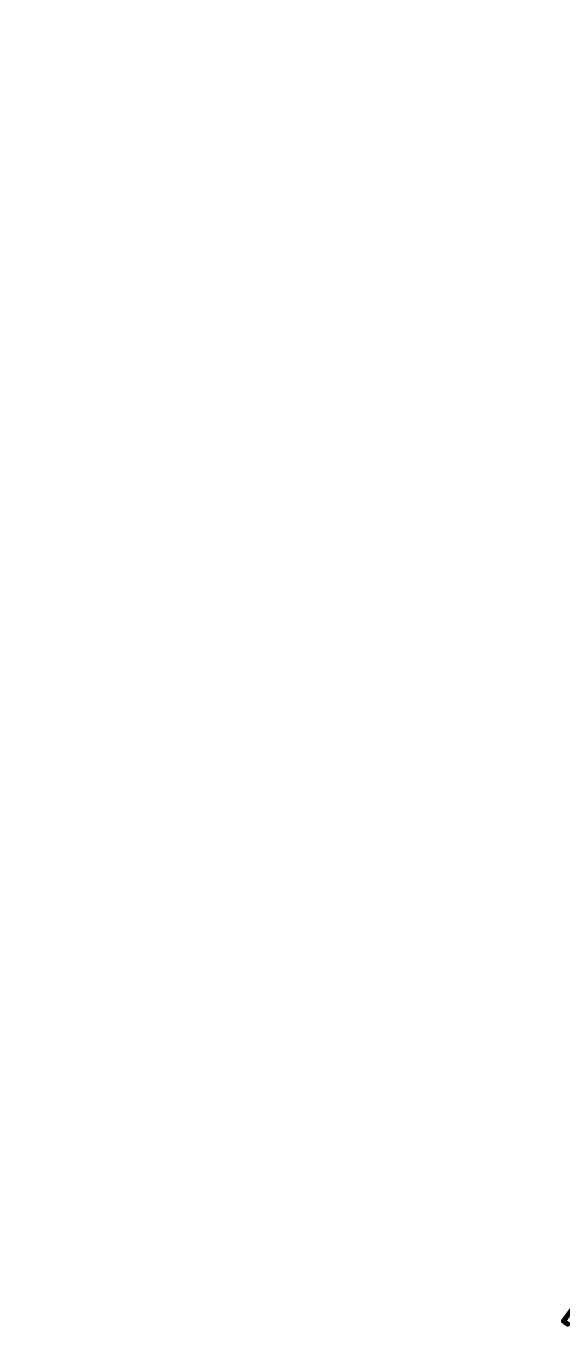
# Model space of a CAD drawing. Header units: millimetres. Extents: x -500444 to 437433, y -1435259 to 1593622.
# Drawn here: x 2012 to 6096, y -1348724 to -1338751 of the extents above; entities that cross this region are included whole.
import ezdxf

# ---------------------------------------------------------------- set-up
doc = ezdxf.new("R2010")
doc.units = ezdxf.units.MM
doc.layers.add('A-ANNO-DIMS', color=7, linetype='Continuous', lineweight=9)
doc.layers.add('Вставка', color=252, linetype='Continuous')
doc.styles.add('GOST 2.304', font='')
doc.styles.get('GOST 2.304').set_extended_font_data('GOST Common')
doc.linetypes.add('Truba', pattern='A,3e-05,[4,MSH_7,S=1,R=0,X=0,Y=0],-3.022072', length=3.022102)
doc.dimstyles.new('М-200', dxfattribs={"dimtxt": 400, "dimasz": 160, "dimexe": 200, "dimexo": 400, "dimgap": 50, "dimtad": 1, "dimdec": 0, "dimzin": 0, "dimdsep": 46, "dimtxsty": 'GOST 2.304', "dimblk": 'ARCHTICK', "dimcen": 180, "dimdle": 200, "dimadec": 0, "dimazin": 0, "dimtfac": 1, "dimtdec": 0, "dimtmove": 1, "dimatfit": 0, "dimfxl": 1, "dimtolj": 1, "dimtzin": 0, "dimarcsym": 0})

# ---------------------------------------------------------------- blocks, each defined once
blk = doc.blocks.new('_ArchTick')
at = {"color": 0, "linetype": 'ByBlock', "const_width": 0.15}
blk.add_lwpolyline([(-0.5, -0.5), (0.5, 0.5)], dxfattribs=at)
blk = doc.blocks.new('*D41')
at = {"layer": 'A-ANNO-DIMS', "color": 0, "lineweight": -2, "transparency": 16777216}
blk.add_arc((-165703.8, -113309.3), 107894.2, 269.999998, 325.999999, dxfattribs=at)
at = {"layer": 'Defpoints', "color": 0, "lineweight": 30, "transparency": 16777216}
for p in [(-165703.8, -113309.3), (-165703.8, -113309.3), (-75741.3, -173989.8), (-131171, -215527.9), (-165703.8, -221903.3)]:
    blk.add_point(p, dxfattribs=at)
at = {"layer": 'A-ANNO-DIMS', "color": 0, "lineweight": -2, "transparency": 16777216, "xscale": 160, "yscale": 160, "zscale": 160}
for p, rotation in [((-76255.4, -173643), 55.99999895826774), ((-165703.8, -221203.5), 179.9999981265246)]:
    blk.add_blockref('_ArchTick', p, dxfattribs=dict(at, rotation=rotation))
at = {"layer": 'A-ANNO-DIMS', "color": 0, "transparency": 16777216, "insert": (-114299.5, -207822), "char_height": 400, "attachment_point": 5, "rotation": 28.54122, "style": 'GOST 2.304'}
blk.add_mtext('\\A1;56,0%%D', dxfattribs=at)
blk = doc.blocks.new('*D52')
at = {"layer": 'A-ANNO-DIMS', "color": 0, "lineweight": -2, "transparency": 16777216}
blk.add_arc((-165703.8, -113309.3), 106486.8, 321.333332, 325.999999, dxfattribs=at)
at = {"layer": 'Defpoints', "color": 0, "lineweight": 30, "transparency": 16777216}
for p in [(-165703.8, -113309.3), (-165703.8, -113309.3), (-75741.3, -173989.8), (-80784.1, -177559.5), (-81460.6, -180720.4)]:
    blk.add_point(p, dxfattribs=at)
at = {"layer": 'A-ANNO-DIMS', "color": 0, "lineweight": -2, "transparency": 16777216, "xscale": 160, "yscale": 160, "zscale": 160}
for p, rotation in [((-77422.2, -172856), 55.99999895826774), ((-82559.5, -179841), 231.333331546787)]:
    blk.add_blockref('_ArchTick', p, dxfattribs=dict(at, rotation=rotation))
at = {"layer": 'A-ANNO-DIMS', "color": 0, "transparency": 16777216, "insert": (-80153.4, -176229), "char_height": 400, "attachment_point": 5, "rotation": 53.66667, "style": 'GOST 2.304'}
blk.add_mtext('\\A1;4,7%%D', dxfattribs=at)
blk = doc.blocks.new('Оси200')
at = {"layer": 'A-ANNO-DIMS', "color": 253}
dim = blk.add_angular_dim_2l(base=(-131171, -215527.9), line1=((-165703.8, -113309.3), (-75741.3, -173989.8)), line2=((-165703.8, -113309.3), (-165703.8, -221903.3)), text='56,0%%D', dimstyle='М-200', override={"dimadec": 2, "dimtmove": 2}, dxfattribs=at)
dim.commit()
dim.dimension.update_dxf_attribs({"geometry": '*D41', "text_midpoint": (-114299.5, -207822), "dimtype": 130})
dim = blk.add_angular_dim_2l(base=(-80784.1, -177559.5), line1=((-165703.8, -113309.3), (-75741.3, -173989.8)), line2=((-165703.8, -113309.3), (-81460.6, -180720.4)), text='4,7%%D', dimstyle='М-200', dxfattribs=at)
dim.commit()
dim.dimension.update_dxf_attribs({"geometry": '*D52', "text_midpoint": (-80153.4, -176229)})
blk = doc.blocks.new('A$C20f07326')
at = {"layer": 'A-ANNO-DIMS', "color": 253}
blk.add_blockref('Оси200', (404603.7, 213803.6), dxfattribs=at)

msp = doc.modelspace()

# ---------------------------------------------------------------- block references
at = {"layer": 'Вставка', "linetype": 'Truba', "lineweight": 30, "ltscale": 100}
msp.add_blockref('A$C20f07326', (-318165.7, -1386353.6), dxfattribs=at)

doc.saveas('drawing.dxf')
